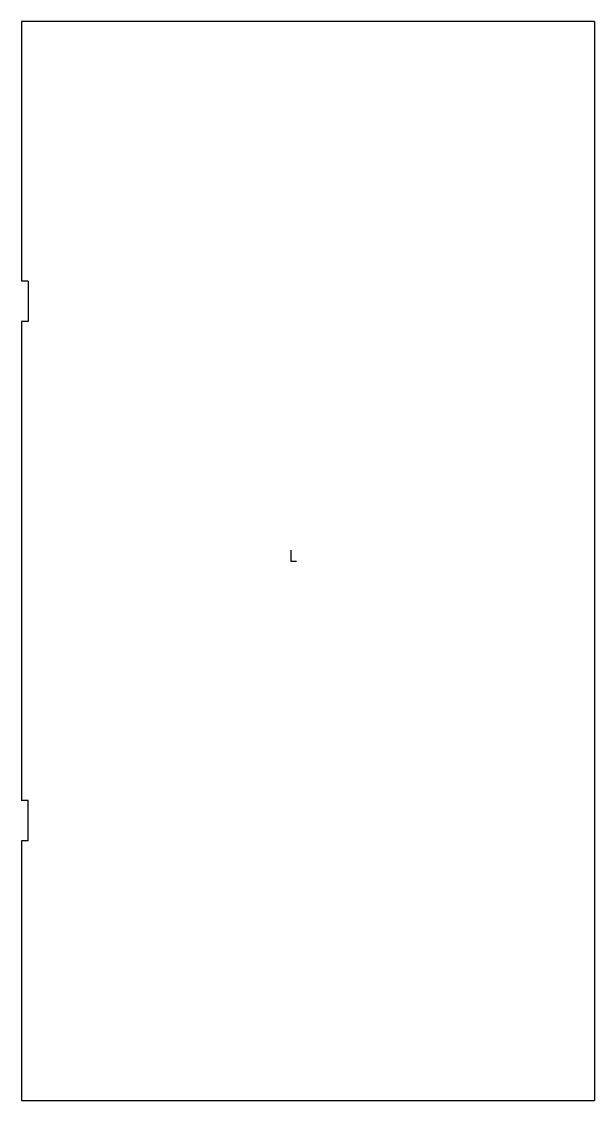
# Model space of a CAD drawing. Header units: millimetres. Extents: x -200 to 225, y -400 to 400.
import ezdxf

# ---------------------------------------------------------------- set-up
doc = ezdxf.new("R2010")
doc.units = ezdxf.units.MM
doc.header["$PDSIZE"] = -1

msp = doc.modelspace()

# ---------------------------------------------------------------- linework, layer by layer
at = {"color": 7, "linetype": 'Continuous', "lineweight": 25}
for p, q in [((-200, 400), (-200, 207.5)), ((225, 400), (-200, 400)), ((225, 400), (225, -400)), ((-195, 207.5), (-200, 207.5)), ((-195, 207.5), (-195, 177.5)), ((-195, 177.5), (-200, 177.5)), ((-200, 177.5), (-200, -177.5)), ((-195, -177.5), (-200, -177.5)), ((-195, -207.5), (-195, -177.5)), ((-195, -207.5), (-200, -207.5)), ((-200, -207.5), (-200, -400)), ((-200, -400), (225, -400))]:
    msp.add_line(p, q, dxfattribs=at)
at = {"color": 7, "linetype": 'Continuous'}
for q in [(0, 7.94), (3.97, 0)]:
    msp.add_line((0, 0), q, dxfattribs=at)
msp.add_point((0, 0), dxfattribs=at)

doc.saveas('drawing.dxf')
